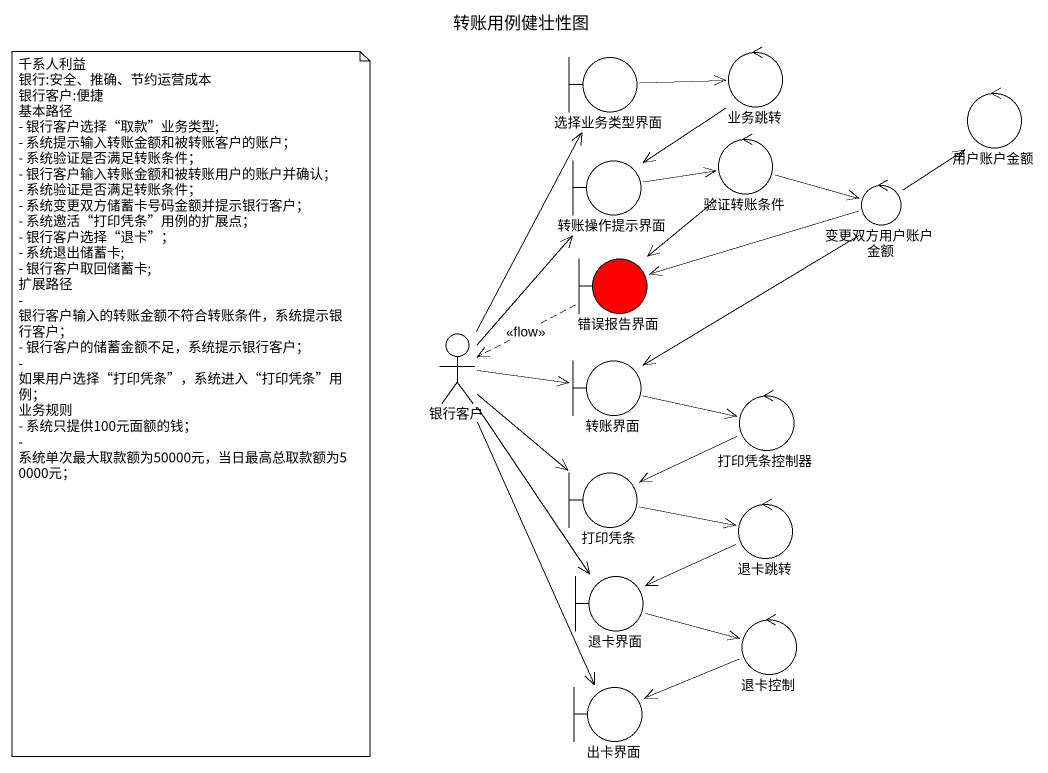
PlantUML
@startuml
title 转账用例健壮性图
boundary 选择业务类型界面
control 业务跳转
control 用户账户金额
boundary 转账操作提示界面
control 验证转账条件
control 变更双方用户账户金额
boundary 错误报告界面 #FF0000
actor 银行客户
boundary 转账界面
control 打印凭条控制器
boundary 打印凭条
control 退卡跳转
boundary 退卡界面
control 退卡控制
boundary 出卡界面
选择业务类型界面 -right-> 业务跳转
业务跳转 --> 转账操作提示界面
转账操作提示界面 -right-> 验证转账条件
验证转账条件 -right-> 变更双方用户账户金额
验证转账条件 --> 错误报告界面
变更双方用户账户金额 -up-> 用户账户金额
变更双方用户账户金额 -left-> 错误报告界面
变更双方用户账户金额 --> 转账界面
错误报告界面 .left.> 银行客户 : <<flow>>
银行客户 -up-> 选择业务类型界面
银行客户 -up-> 转账操作提示界面
银行客户 -right-> 转账界面
银行客户 --> 打印凭条
银行客户 --> 退卡界面
银行客户 --> 出卡界面
转账界面 -right-> 打印凭条控制器
打印凭条控制器 -left-> 打印凭条
打印凭条 -right-> 退卡跳转
退卡跳转 -left-> 退卡界面
退卡界面 -right-> 退卡控制
退卡控制 -left-> 出卡界面
note as N1
  千系人利益
  银行:安全、推确、节约运营成本
  银行客户:便捷
  基本路径
  - 银行客户选择“取款”业务类型;
  - 系统提示输入转账金额和被转账客户的账户；
  - 系统验证是否满足转账条件；
  - 银行客户输入转账金额和被转账用户的账户并确认；
  - 系统验证是否满足转账条件；
  - 系统变更双方储蓄卡号码金额并提示银行客户；
  - 系统邀活“打印凭条”用例的扩展点；
  - 银行客户选择“退卡”；
  - 系统退出储蓄卡;
  - 银行客户取回储蓄卡;
  扩展路径
  - 银行客户输入的转账金额不符合转账条件，系统提示银行客户；
  - 银行客户的储蓄金额不足，系统提示银行客户；
  - 如果用户选择“打印凭条”，系统进入“打印凭条”用例；
  业务规则
  - 系统只提供100元面额的钱；
  - 系统单次最大取款额为50000元，当日最高总取款额为50000元；
end note
@enduml
